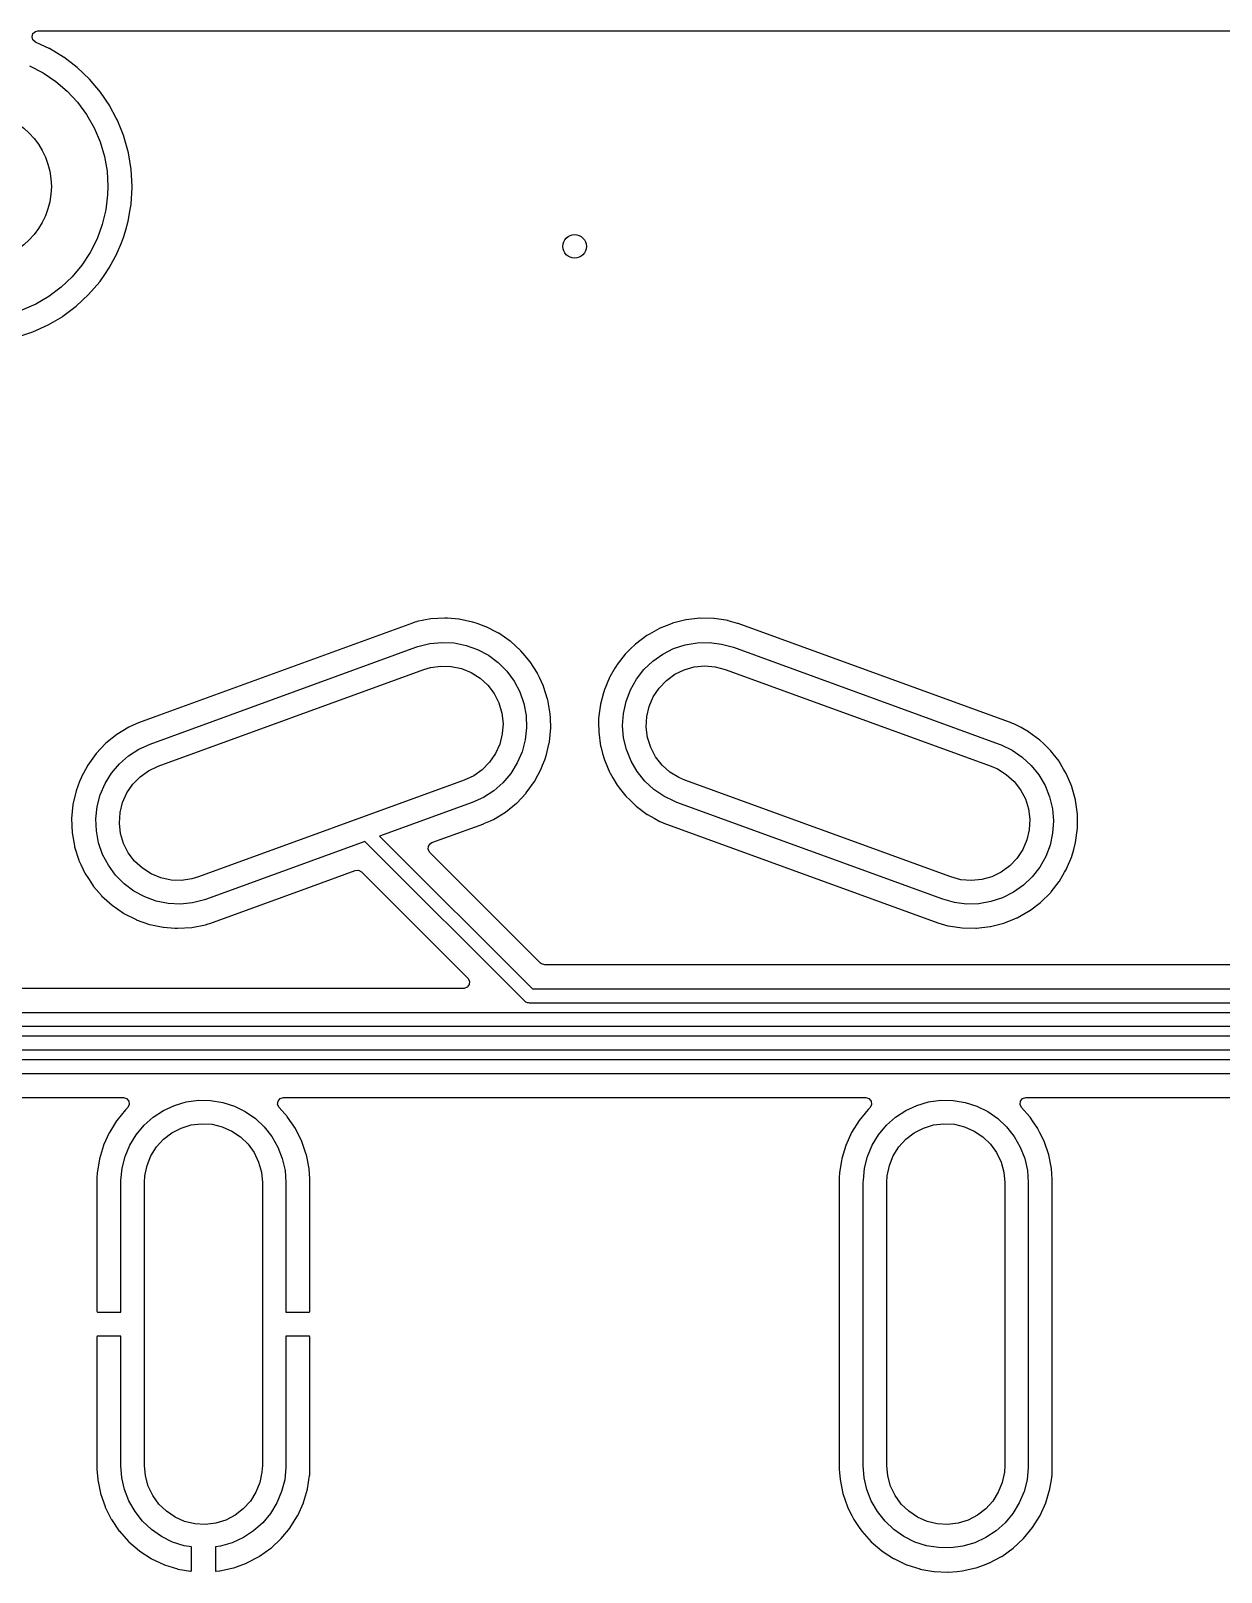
# Model space of a CAD drawing. Extents: x 14 to 417, y -165 to -100.
# Drawn here: x 90.06 to 115.32, y -132.26 to -99.57 of the extents above; entities that cross this region are included whole.
import ezdxf

# ---------------------------------------------------------------- set-up
doc = ezdxf.new("R2010")
doc.units = 0
doc.layers.add('BLACK', color=7, linetype='CONTINUOUS')

msp = doc.modelspace()

# ---------------------------------------------------------------- linework, layer by layer
at = {"layer": 'BLACK', "linetype": 'CONTINUOUS'}
for p, q in [((90.0903, -99.6937), (90.1107, -99.6257)), ((90.1098, -99.762), (90.0903, -99.6937)), ((90.1107, -99.6257), (90.1646, -99.5796)), ((90.1646, -99.5796), (90.2163, -99.5685)), ((90.2163, -99.5685), (138.385, -99.5685)), ((90.1632, -99.8088), (90.1098, -99.762)), ((90.2865, -99.866), (90.1632, -99.8088)), ((90.4555, -99.9445), (90.2865, -99.866)), ((90.4584, -99.9462), (90.4555, -99.9445)), ((90.7595, -100.128), (90.4584, -99.9462)), ((90.4584, -99.9462), (90.4584, -99.9462)), ((90.0389, -100.312), (90.3253, -100.46)), ((90.7624, -100.13), (90.7595, -100.128)), ((90.7595, -100.128), (90.7595, -100.128)), ((91.0475, -100.347), (90.7624, -100.13)), ((91.3074, -100.593), (91.0475, -100.347)), ((90.3253, -100.46), (90.5929, -100.64)), ((90.5929, -100.64), (90.838, -100.849)), ((91.5392, -100.867), (91.3074, -100.593)), ((90.838, -100.849), (91.0574, -101.085)), ((91.7401, -101.163), (91.5392, -100.867)), ((91.0574, -101.085), (91.2483, -101.345)), ((91.2483, -101.345), (91.408, -101.625)), ((91.7417, -101.167), (91.7401, -101.163)), ((91.8778, -101.423), (91.7417, -101.167)), ((91.7417, -101.167), (91.7417, -101.167)), ((91.408, -101.625), (91.5345, -101.922)), ((91.9078, -101.48), (91.8778, -101.423)), ((91.9091, -101.483), (91.9078, -101.48)), ((92.0372, -101.805), (91.9091, -101.483)), ((91.5345, -101.922), (91.626, -102.231)), ((92.0403, -101.813), (92.0372, -101.805)), ((92.1361, -102.159), (92.0403, -101.813)), ((91.626, -102.231), (91.6814, -102.548)), ((92.194, -102.512), (92.1361, -102.159)), ((91.6814, -102.548), (91.7, -102.87)), ((92.2134, -102.87), (92.194, -102.512)), ((91.7, -102.87), (91.6945, -103.046)), ((92.1916, -103.247), (92.2132, -102.895)), ((92.2132, -102.895), (92.2133, -102.893)), ((92.2133, -102.893), (92.2134, -102.87)), ((91.6945, -103.046), (91.6557, -103.366)), ((92.1733, -103.357), (92.1908, -103.254)), ((92.1908, -103.254), (92.1914, -103.251)), ((92.1908, -103.254), (92.1908, -103.254)), ((92.1914, -103.251), (92.1916, -103.247)), ((91.6557, -103.366), (91.5805, -103.679)), ((92.0788, -103.787), (92.131, -103.604)), ((92.131, -103.604), (92.1733, -103.357)), ((91.5805, -103.679), (91.4697, -103.982)), ((91.9868, -104.062), (92.0316, -103.952)), ((92.0316, -103.952), (92.0328, -103.949)), ((92.0316, -103.952), (92.0316, -103.952)), ((92.0328, -103.949), (92.0431, -103.913)), ((92.0431, -103.913), (92.0788, -103.787)), ((91.3249, -104.27), (91.1479, -104.539)), ((91.4697, -103.982), (91.3249, -104.27)), ((91.7297, -104.593), (91.8964, -104.284)), ((91.8964, -104.284), (91.898, -104.281)), ((91.898, -104.281), (91.9868, -104.062)), ((91.1479, -104.539), (90.9411, -104.787)), ((91.6317, -104.737), (91.7262, -104.599)), ((91.7262, -104.599), (91.7281, -104.596)), ((91.7262, -104.599), (91.7262, -104.599)), ((91.7281, -104.596), (91.7297, -104.593)), ((91.7297, -104.593), (91.7297, -104.593)), ((90.9411, -104.787), (90.7073, -105.009)), ((91.2915, -105.163), (91.5251, -104.892)), ((91.5251, -104.892), (91.6317, -104.737)), ((90.4495, -105.202), (90.1712, -105.365)), ((90.7073, -105.009), (90.4495, -105.202)), ((91.0298, -105.408), (91.2915, -105.163)), ((90.1712, -105.365), (89.876, -105.494)), ((90.7432, -105.623), (90.7994, -105.581)), ((90.7994, -105.581), (90.9419, -105.474)), ((90.9419, -105.474), (91.0298, -105.408)), ((90.109, -105.955), (90.4351, -105.806)), ((90.4351, -105.806), (90.5487, -105.739)), ((90.5487, -105.739), (90.7403, -105.625)), ((90.7403, -105.625), (90.7432, -105.623)), ((90.7403, -105.625), (90.7403, -105.625)), ((89.7687, -106.067), (90.109, -105.955)), ((98.1619, -112.13), (92.7911, -114.085)), ((98.1632, -112.13), (98.1619, -112.13)), ((98.1619, -112.13), (98.1619, -112.13)), ((98.2107, -112.115), (98.1632, -112.13)), ((98.2495, -112.103), (98.2107, -112.115)), ((98.2529, -112.101), (98.2495, -112.103)), ((98.2495, -112.103), (98.2495, -112.103)), ((98.5474, -112.044), (98.2529, -112.101)), ((98.8469, -112.026), (98.5474, -112.044)), ((98.9008, -112.03), (98.8469, -112.026)), ((99.1419, -112.048), (98.9008, -112.03)), ((99.1461, -112.048), (99.1419, -112.048)), ((99.1419, -112.048), (99.1419, -112.048)), ((99.1502, -112.049), (99.1461, -112.048)), ((99.4357, -112.109), (99.1502, -112.049)), ((99.1502, -112.049), (99.1502, -112.049)), ((99.4398, -112.11), (99.4357, -112.109)), ((99.4357, -112.109), (99.4357, -112.109)), ((99.5352, -112.143), (99.4398, -112.11)), ((103.669, -112.137), (103.539, -112.189)), ((103.673, -112.136), (103.669, -112.137)), ((103.674, -112.136), (103.673, -112.136)), ((103.956, -112.065), (103.674, -112.136)), ((103.96, -112.064), (103.956, -112.065)), ((103.956, -112.065), (103.956, -112.065)), ((103.964, -112.063), (103.96, -112.064)), ((104.254, -112.03), (103.964, -112.063)), ((104.258, -112.029), (104.254, -112.03)), ((104.254, -112.03), (104.254, -112.03)), ((104.263, -112.029), (104.258, -112.029)), ((104.554, -112.034), (104.263, -112.029)), ((104.558, -112.034), (104.554, -112.034)), ((104.855, -112.079), (104.558, -112.034)), ((104.859, -112.08), (104.855, -112.079)), ((105.056, -112.138), (104.859, -112.08)), ((104.859, -112.08), (104.859, -112.08)), ((105.07, -112.142), (105.056, -112.138)), ((105.072, -112.142), (105.07, -112.142)), ((110.883, -114.257), (105.072, -112.142)), ((105.072, -112.142), (105.072, -112.142)), ((99.7185, -112.208), (99.5352, -112.143)), ((99.7228, -112.209), (99.7185, -112.208)), ((99.7265, -112.211), (99.7228, -112.209)), ((99.9864, -112.344), (99.7265, -112.211)), ((99.7265, -112.211), (99.7265, -112.211)), ((99.9901, -112.346), (99.9864, -112.344)), ((99.9936, -112.348), (99.9901, -112.346)), ((100.234, -112.514), (99.9936, -112.348)), ((99.9936, -112.348), (99.9936, -112.348)), ((103.129, -112.396), (102.89, -112.576)), ((103.186, -112.364), (103.129, -112.396)), ((103.387, -112.251), (103.186, -112.364)), ((103.391, -112.249), (103.387, -112.251)), ((103.387, -112.251), (103.387, -112.251)), ((103.395, -112.247), (103.391, -112.249)), ((103.539, -112.189), (103.395, -112.247)), ((103.395, -112.247), (103.395, -112.247)), ((92.5944, -114.698), (98.2325, -112.645)), ((98.2325, -112.645), (98.2758, -112.63)), ((98.2758, -112.63), (98.5272, -112.567)), ((98.5272, -112.567), (98.7853, -112.541)), ((98.7853, -112.541), (99.0443, -112.553)), ((99.0443, -112.553), (99.2987, -112.604)), ((99.2987, -112.604), (99.5429, -112.691)), ((99.5429, -112.691), (99.7714, -112.814)), ((100.237, -112.516), (100.234, -112.514)), ((100.234, -112.514), (100.234, -112.514)), ((100.459, -112.718), (100.237, -112.516)), ((100.462, -112.721), (100.459, -112.718)), ((100.552, -112.827), (100.462, -112.721)), ((100.462, -112.721), (100.462, -112.721)), ((102.674, -112.79), (102.505, -113.008)), ((102.676, -112.787), (102.674, -112.79)), ((102.674, -112.79), (102.674, -112.79)), ((102.701, -112.762), (102.676, -112.787)), ((102.785, -112.68), (102.701, -112.762)), ((102.89, -112.576), (102.785, -112.68)), ((103.256, -112.94), (103.468, -112.79)), ((103.468, -112.79), (103.699, -112.673)), ((103.699, -112.673), (103.946, -112.592)), ((103.946, -112.592), (104.201, -112.548)), ((104.201, -112.548), (104.461, -112.542)), ((104.461, -112.542), (104.718, -112.575)), ((104.718, -112.575), (104.967, -112.645)), ((104.967, -112.645), (110.606, -114.698)), ((92.7654, -115.167), (98.4036, -113.115)), ((98.4036, -113.115), (98.5414, -113.074)), ((98.5414, -113.074), (98.7613, -113.042)), ((98.7613, -113.042), (98.9834, -113.049)), ((98.9834, -113.049), (99.2007, -113.096)), ((99.2007, -113.096), (99.4063, -113.18)), ((99.7714, -112.814), (99.9792, -112.969)), ((99.9792, -112.969), (100.162, -113.153)), ((100.653, -112.947), (100.552, -112.827)), ((100.655, -112.95), (100.653, -112.947)), ((100.812, -113.196), (100.655, -112.95)), ((102.455, -113.088), (102.347, -113.274)), ((102.492, -113.024), (102.455, -113.088)), ((102.505, -113.008), (102.492, -113.024)), ((102.91, -113.324), (103.068, -113.119)), ((103.068, -113.119), (103.256, -112.94)), ((103.725, -113.218), (103.925, -113.121)), ((103.925, -113.121), (104.139, -113.061)), ((104.139, -113.061), (104.36, -113.04)), ((104.36, -113.04), (104.582, -113.058)), ((104.582, -113.058), (104.796, -113.115)), ((104.796, -113.115), (110.435, -115.167)), ((99.4063, -113.18), (99.5938, -113.3)), ((99.5938, -113.3), (99.7571, -113.45)), ((100.162, -113.153), (100.315, -113.363)), ((100.315, -113.363), (100.436, -113.592)), ((100.815, -113.199), (100.812, -113.196)), ((100.812, -113.196), (100.812, -113.196)), ((100.856, -113.287), (100.815, -113.199)), ((100.94, -113.468), (100.856, -113.287)), ((102.341, -113.283), (102.226, -113.56)), ((102.347, -113.274), (102.341, -113.283)), ((102.783, -113.55), (102.91, -113.324)), ((103.392, -113.51), (103.546, -113.349)), ((103.546, -113.349), (103.725, -113.218)), ((99.7571, -113.45), (99.8911, -113.628)), ((99.8911, -113.628), (99.9917, -113.826)), ((100.436, -113.592), (100.521, -113.837)), ((100.941, -113.471), (100.94, -113.468)), ((100.94, -113.468), (100.94, -113.468)), ((100.943, -113.475), (100.941, -113.471)), ((101.028, -113.747), (100.943, -113.475)), ((100.943, -113.475), (100.943, -113.475)), ((101.031, -113.758), (101.028, -113.747)), ((101.082, -114.053), (101.031, -113.758)), ((102.213, -113.609), (102.148, -113.85)), ((102.225, -113.565), (102.213, -113.609)), ((102.226, -113.56), (102.225, -113.565)), ((102.225, -113.565), (102.225, -113.565)), ((102.691, -113.793), (102.783, -113.55)), ((103.181, -113.9), (103.269, -113.695)), ((103.269, -113.695), (103.392, -113.51)), ((92.7911, -114.085), (92.349, -114.246)), ((99.9917, -113.826), (100.056, -114.039)), ((100.056, -114.039), (100.081, -114.259)), ((100.521, -113.837), (100.57, -114.092)), ((100.57, -114.092), (100.58, -114.351)), ((101.086, -114.148), (101.082, -114.053)), ((102.148, -113.85), (102.11, -114.148)), ((102.619, -114.305), (102.636, -114.046)), ((102.636, -114.046), (102.691, -113.793)), ((103.131, -114.116), (103.181, -113.9)), ((92.1442, -114.336), (91.8881, -114.492)), ((92.2359, -114.296), (92.1442, -114.336)), ((92.347, -114.247), (92.2359, -114.296)), ((92.3471, -114.247), (92.347, -114.247)), ((92.349, -114.246), (92.3471, -114.247)), ((100.081, -114.259), (100.066, -114.481)), ((100.58, -114.351), (100.552, -114.609)), ((101.066, -114.652), (101.094, -114.353)), ((101.094, -114.353), (101.086, -114.148)), ((102.11, -114.148), (102.11, -114.246)), ((102.11, -114.246), (102.111, -114.439)), ((102.64, -114.564), (102.619, -114.305)), ((103.12, -114.338), (103.131, -114.116)), ((103.148, -114.558), (103.12, -114.338)), ((110.884, -114.258), (110.883, -114.257)), ((110.883, -114.257), (110.883, -114.257)), ((110.885, -114.258), (110.884, -114.258)), ((110.915, -114.271), (110.885, -114.258)), ((110.885, -114.258), (110.885, -114.258)), ((110.971, -114.294), (110.915, -114.271)), ((111.07, -114.349), (110.971, -114.294)), ((111.23, -114.437), (111.07, -114.349)), ((91.6521, -114.684), (91.5478, -114.795)), ((91.655, -114.681), (91.6521, -114.684)), ((91.6521, -114.684), (91.6521, -114.684)), ((91.8881, -114.492), (91.655, -114.681)), ((92.3579, -114.804), (92.5944, -114.698)), ((100.013, -114.697), (99.9222, -114.9)), ((100.066, -114.481), (100.013, -114.697)), ((100.552, -114.609), (100.486, -114.86)), ((100.998, -114.944), (101.06, -114.674)), ((101.06, -114.674), (101.065, -114.656)), ((101.065, -114.656), (101.066, -114.652)), ((102.111, -114.439), (102.111, -114.448)), ((102.111, -114.448), (102.152, -114.745)), ((102.152, -114.745), (102.153, -114.749)), ((102.153, -114.749), (102.153, -114.749)), ((102.153, -114.749), (102.193, -114.896)), ((102.7, -114.816), (102.64, -114.564)), ((103.215, -114.77), (103.148, -114.558)), ((110.606, -114.698), (110.648, -114.714)), ((110.648, -114.714), (110.882, -114.827)), ((111.233, -114.439), (111.23, -114.437)), ((111.23, -114.437), (111.23, -114.437)), ((111.237, -114.442), (111.233, -114.439)), ((111.471, -114.616), (111.237, -114.442)), ((111.237, -114.442), (111.237, -114.442)), ((111.474, -114.618), (111.471, -114.616)), ((111.471, -114.616), (111.471, -114.616)), ((111.477, -114.621), (111.474, -114.618)), ((111.536, -114.679), (111.477, -114.621)), ((111.477, -114.621), (111.477, -114.621)), ((111.689, -114.827), (111.536, -114.679)), ((91.4488, -114.899), (91.2733, -115.143)), ((91.5478, -114.795), (91.4488, -114.899)), ((91.9447, -115.115), (92.1397, -114.944)), ((92.1397, -114.944), (92.3579, -114.804)), ((99.797, -115.083), (99.6412, -115.242)), ((99.9222, -114.9), (99.797, -115.083)), ((100.486, -114.86), (100.383, -115.098)), ((100.922, -115.146), (100.966, -115.03)), ((100.966, -115.03), (100.998, -114.944)), ((102.193, -114.896), (102.231, -115.034)), ((102.231, -115.034), (102.349, -115.311)), ((102.796, -115.057), (102.7, -114.816)), ((102.927, -115.281), (102.796, -115.057)), ((103.318, -114.967), (103.215, -114.77)), ((103.455, -115.142), (103.318, -114.967)), ((110.882, -114.827), (111.096, -114.972)), ((111.096, -114.972), (111.287, -115.149)), ((111.692, -114.831), (111.689, -114.827)), ((111.748, -114.903), (111.692, -114.831)), ((111.692, -114.831), (111.692, -114.831)), ((111.875, -115.063), (111.748, -114.903)), ((111.877, -115.067), (111.875, -115.063)), ((111.973, -115.229), (111.877, -115.067)), ((111.877, -115.067), (111.877, -115.067)), ((91.1301, -115.411), (91.0993, -115.493)), ((91.1315, -115.407), (91.1301, -115.411)), ((91.1301, -115.411), (91.1301, -115.411)), ((91.2733, -115.143), (91.1315, -115.407)), ((91.6407, -115.534), (91.7771, -115.313)), ((91.7771, -115.313), (91.9447, -115.115)), ((92.227, -115.549), (92.3828, -115.39)), ((92.3828, -115.39), (92.5641, -115.262)), ((92.5641, -115.262), (92.7654, -115.167)), ((99.4599, -115.37), (99.2586, -115.465)), ((99.6412, -115.242), (99.4599, -115.37)), ((100.247, -115.319), (100.079, -115.517)), ((100.383, -115.098), (100.247, -115.319)), ((100.751, -115.489), (100.892, -115.225)), ((100.892, -115.225), (100.922, -115.146)), ((102.349, -115.311), (102.351, -115.314)), ((102.351, -115.314), (102.351, -115.314)), ((102.351, -115.314), (102.408, -115.411)), ((102.408, -115.411), (102.501, -115.569)), ((103.089, -115.483), (102.927, -115.281)), ((103.62, -115.291), (103.455, -115.142)), ((103.809, -115.408), (103.62, -115.291)), ((103.941, -115.465), (103.809, -115.408)), ((110.435, -115.167), (110.567, -115.224)), ((110.567, -115.224), (110.756, -115.341)), ((110.756, -115.341), (110.921, -115.49)), ((111.287, -115.149), (111.449, -115.351)), ((111.449, -115.351), (111.58, -115.575)), ((112.027, -115.321), (111.973, -115.229)), ((112.145, -115.598), (112.027, -115.321)), ((91.026, -115.688), (90.9585, -115.98)), ((91.0993, -115.493), (91.026, -115.688)), ((91.5383, -115.772), (91.6407, -115.534)), ((92.011, -115.935), (92.1018, -115.732)), ((92.1018, -115.732), (92.227, -115.549)), ((99.2586, -115.465), (93.6204, -117.517)), ((99.8843, -115.688), (99.6661, -115.828)), ((100.079, -115.517), (99.8843, -115.688)), ((100.372, -115.948), (100.572, -115.736)), ((100.572, -115.736), (100.575, -115.733)), ((100.572, -115.736), (100.572, -115.736)), ((100.575, -115.733), (100.751, -115.489)), ((102.501, -115.569), (102.572, -115.659)), ((102.572, -115.659), (102.684, -115.801)), ((103.28, -115.66), (103.089, -115.483)), ((103.494, -115.805), (103.28, -115.66)), ((109.58, -117.517), (103.941, -115.465)), ((110.921, -115.49), (111.058, -115.665)), ((111.058, -115.665), (111.161, -115.862)), ((111.58, -115.575), (111.676, -115.816)), ((112.146, -115.602), (112.145, -115.598)), ((112.223, -115.883), (112.146, -115.602)), ((112.146, -115.602), (112.146, -115.602)), ((90.9585, -115.98), (90.9303, -116.279)), ((91.444, -116.281), (91.4722, -116.023)), ((91.4722, -116.023), (91.5383, -115.772)), ((91.9576, -116.151), (92.011, -115.935)), ((99.4296, -115.934), (97.4625, -116.65)), ((99.6661, -115.828), (99.4296, -115.934)), ((100.136, -116.14), (100.369, -115.951)), ((100.369, -115.951), (100.372, -115.948)), ((102.684, -115.801), (102.684, -115.801)), ((102.684, -115.801), (102.687, -115.805)), ((102.687, -115.805), (102.776, -115.891)), ((102.776, -115.891), (102.899, -116.011)), ((102.899, -116.011), (102.899, -116.011)), ((102.899, -116.011), (102.902, -116.014)), ((102.902, -116.014), (102.905, -116.016)), ((102.905, -116.016), (102.905, -116.016)), ((102.905, -116.016), (103.139, -116.19)), ((103.728, -115.918), (103.494, -115.805)), ((103.77, -115.934), (103.728, -115.918)), ((109.409, -117.987), (103.77, -115.934)), ((111.161, -115.862), (111.228, -116.074)), ((111.676, -115.816), (111.736, -116.068)), ((112.224, -115.887), (112.223, -115.883)), ((112.223, -115.883), (112.223, -115.883)), ((112.265, -116.184), (112.224, -115.887)), ((90.9303, -116.279), (90.9418, -116.579)), ((91.4542, -116.54), (91.444, -116.281)), ((91.9433, -116.373), (91.9576, -116.151)), ((91.9685, -116.593), (91.9433, -116.373)), ((98.5723, -116.788), (99.6731, -116.387)), ((99.6731, -116.387), (99.675, -116.386)), ((99.6731, -116.387), (99.6731, -116.387)), ((99.675, -116.386), (99.6769, -116.385)), ((99.6769, -116.385), (99.677, -116.385)), ((99.677, -116.385), (99.8174, -116.323)), ((99.8174, -116.323), (99.8798, -116.296)), ((99.8798, -116.296), (100.136, -116.14)), ((103.139, -116.19), (103.139, -116.19)), ((103.139, -116.19), (103.143, -116.193)), ((103.143, -116.193), (103.146, -116.195)), ((103.146, -116.195), (103.146, -116.195)), ((103.146, -116.195), (103.286, -116.272)), ((103.286, -116.272), (103.405, -116.338)), ((103.405, -116.338), (103.461, -116.361)), ((103.461, -116.361), (103.491, -116.374)), ((103.491, -116.374), (103.491, -116.374)), ((103.491, -116.374), (103.492, -116.374)), ((103.492, -116.374), (103.493, -116.375)), ((103.493, -116.375), (103.493, -116.375)), ((103.493, -116.375), (109.304, -118.49)), ((111.228, -116.074), (111.256, -116.294)), ((111.256, -116.294), (111.245, -116.516)), ((111.736, -116.068), (111.757, -116.327)), ((111.757, -116.327), (111.74, -116.586)), ((112.265, -116.188), (112.265, -116.184)), ((112.265, -116.282), (112.265, -116.188)), ((112.265, -116.188), (112.265, -116.188)), ((112.266, -116.484), (112.265, -116.282)), ((90.9418, -116.579), (90.9425, -116.583)), ((90.9425, -116.583), (90.9895, -116.855)), ((91.5026, -116.795), (91.4542, -116.54)), ((92.0323, -116.806), (91.9685, -116.593)), ((97.4625, -116.65), (100.703, -119.89)), ((111.245, -116.516), (111.195, -116.732)), ((111.74, -116.586), (111.685, -116.839)), ((112.228, -116.782), (112.266, -116.484)), ((90.9895, -116.855), (90.9928, -116.874)), ((90.9928, -116.874), (90.9941, -116.878)), ((90.9941, -116.878), (90.9941, -116.878)), ((90.9941, -116.878), (91.0813, -117.157)), ((91.5881, -117.04), (91.5026, -116.795)), ((91.7088, -117.269), (91.5881, -117.04)), ((92.1329, -117.004), (92.0323, -116.806)), ((92.2669, -117.182), (92.1329, -117.004)), ((97.1515, -116.764), (93.7915, -117.987)), ((100.534, -120.147), (97.1515, -116.764)), ((98.4923, -116.933), (98.4974, -116.862)), ((98.5263, -116.995), (98.4923, -116.933)), ((98.4974, -116.862), (98.5399, -116.805)), ((100.876, -119.345), (98.5263, -116.995)), ((98.5399, -116.805), (98.5723, -116.788)), ((111.107, -116.937), (110.984, -117.122)), ((111.195, -116.732), (111.107, -116.937)), ((111.685, -116.839), (111.593, -117.082)), ((112.155, -117.051), (112.187, -116.933)), ((112.187, -116.933), (112.228, -116.782)), ((91.0813, -117.157), (91.0826, -117.161)), ((91.0826, -117.161), (91.0843, -117.164)), ((91.0843, -117.164), (91.0843, -117.164)), ((91.0843, -117.164), (91.125, -117.252)), ((91.125, -117.252), (91.2094, -117.433)), ((91.8622, -117.479), (91.7088, -117.269)), ((92.4302, -117.332), (92.2669, -117.182)), ((92.6177, -117.452), (92.4302, -117.332)), ((110.83, -117.283), (110.651, -117.414)), ((110.984, -117.122), (110.83, -117.283)), ((111.466, -117.308), (111.308, -117.513)), ((111.593, -117.082), (111.466, -117.308)), ((111.995, -117.416), (112.032, -117.352)), ((112.032, -117.352), (112.035, -117.349)), ((112.032, -117.352), (112.032, -117.352)), ((112.035, -117.349), (112.036, -117.344)), ((112.036, -117.344), (112.146, -117.082)), ((112.146, -117.082), (112.15, -117.072)), ((112.15, -117.072), (112.155, -117.051)), ((91.2094, -117.433), (91.2116, -117.436)), ((91.2116, -117.436), (91.2116, -117.436)), ((91.2116, -117.436), (91.2994, -117.573)), ((91.2994, -117.573), (91.371, -117.685)), ((91.371, -117.685), (91.3965, -117.716)), ((92.0448, -117.663), (91.8622, -117.479)), ((92.2526, -117.818), (92.0448, -117.663)), ((92.8233, -117.536), (92.6177, -117.452)), ((93.0406, -117.583), (92.8233, -117.536)), ((93.2627, -117.59), (93.0406, -117.583)), ((93.4826, -117.558), (93.2627, -117.59)), ((93.6204, -117.517), (93.4826, -117.558)), ((96.0218, -117.716), (96.9455, -117.38)), ((96.9455, -117.38), (97.0164, -117.375)), ((97.0164, -117.375), (97.0777, -117.409)), ((97.0777, -117.409), (99.3351, -119.666)), ((109.794, -117.574), (109.58, -117.517)), ((110.016, -117.592), (109.794, -117.574)), ((110.237, -117.571), (110.016, -117.592)), ((110.451, -117.511), (110.237, -117.571)), ((110.651, -117.414), (110.451, -117.511)), ((111.12, -117.692), (110.908, -117.842)), ((111.308, -117.513), (111.12, -117.692)), ((111.709, -117.833), (111.881, -117.611)), ((111.881, -117.611), (111.884, -117.608)), ((111.881, -117.611), (111.881, -117.611)), ((111.884, -117.608), (111.995, -117.416)), ((91.3965, -117.716), (91.562, -117.911)), ((91.562, -117.911), (91.562, -117.911)), ((91.562, -117.911), (91.5647, -117.914)), ((91.5647, -117.914), (91.7869, -118.116)), ((92.4811, -117.941), (92.2526, -117.818)), ((92.7253, -118.028), (92.4811, -117.941)), ((93.7482, -118.002), (93.4968, -118.065)), ((93.7915, -117.987), (93.7482, -118.002)), ((93.8621, -118.502), (96.0218, -117.716)), ((109.658, -118.057), (109.409, -117.987)), ((110.677, -117.959), (110.43, -118.04)), ((110.908, -117.842), (110.677, -117.959)), ((111.486, -118.056), (111.7, -117.845)), ((111.7, -117.845), (111.709, -117.833)), ((91.7869, -118.116), (91.7904, -118.118)), ((91.7904, -118.118), (91.7904, -118.118)), ((91.7904, -118.118), (92.0304, -118.284)), ((92.0304, -118.284), (92.0304, -118.284)), ((92.0304, -118.284), (92.0339, -118.286)), ((92.0339, -118.286), (92.0376, -118.288)), ((92.0376, -118.288), (92.2975, -118.421)), ((92.9797, -118.079), (92.7253, -118.028)), ((93.2387, -118.091), (92.9797, -118.079)), ((93.4968, -118.065), (93.2387, -118.091)), ((109.915, -118.09), (109.658, -118.057)), ((110.175, -118.084), (109.915, -118.09)), ((110.43, -118.04), (110.175, -118.084)), ((110.989, -118.381), (111.243, -118.238)), ((111.243, -118.238), (111.247, -118.236)), ((111.243, -118.238), (111.243, -118.238)), ((111.247, -118.236), (111.486, -118.056)), ((92.2975, -118.421), (92.2975, -118.421)), ((92.2975, -118.421), (92.3012, -118.423)), ((92.3012, -118.423), (92.5842, -118.522)), ((92.5842, -118.522), (92.5883, -118.523)), ((92.5883, -118.523), (92.5883, -118.523)), ((92.5883, -118.523), (92.8738, -118.583)), ((92.8738, -118.583), (92.8738, -118.583)), ((92.8738, -118.583), (92.8779, -118.584)), ((92.8779, -118.584), (92.8821, -118.584)), ((92.8821, -118.584), (92.8821, -118.584)), ((92.8821, -118.584), (93.1198, -118.601)), ((93.1198, -118.601), (93.1771, -118.606)), ((93.1771, -118.606), (93.4766, -118.588)), ((93.4766, -118.588), (93.7711, -118.531)), ((93.7711, -118.531), (93.8247, -118.514)), ((93.8247, -118.514), (93.8594, -118.503)), ((93.8594, -118.503), (93.8608, -118.502)), ((93.8594, -118.503), (93.8594, -118.503)), ((93.8608, -118.502), (93.8621, -118.502)), ((93.8621, -118.502), (93.8621, -118.502)), ((109.304, -118.49), (109.304, -118.49)), ((109.304, -118.49), (109.306, -118.49)), ((109.306, -118.49), (109.308, -118.491)), ((109.308, -118.491), (109.308, -118.491)), ((109.308, -118.491), (109.517, -118.552)), ((109.517, -118.552), (109.517, -118.552)), ((109.517, -118.552), (109.521, -118.553)), ((109.521, -118.553), (109.818, -118.598)), ((109.818, -118.598), (109.822, -118.598)), ((109.822, -118.598), (110.113, -118.603)), ((110.113, -118.603), (110.118, -118.603)), ((110.118, -118.603), (110.122, -118.602)), ((110.122, -118.602), (110.412, -118.569)), ((110.122, -118.602), (110.122, -118.602)), ((110.412, -118.569), (110.416, -118.568)), ((110.416, -118.568), (110.42, -118.567)), ((110.42, -118.567), (110.702, -118.496)), ((110.702, -118.496), (110.703, -118.496)), ((110.703, -118.496), (110.707, -118.495)), ((110.707, -118.495), (110.93, -118.405)), ((110.93, -118.405), (110.981, -118.385)), ((110.981, -118.385), (110.985, -118.383)), ((110.981, -118.385), (110.981, -118.385)), ((110.985, -118.383), (110.989, -118.381)), ((110.989, -118.381), (110.989, -118.381)), ((100.897, -119.362), (100.876, -119.345)), ((100.965, -119.382), (100.897, -119.362)), ((124.147, -119.382), (100.965, -119.382)), ((99.246, -119.881), (76.0649, -119.881)), ((99.255, -119.881), (99.246, -119.881)), ((99.3216, -119.856), (99.255, -119.881)), ((99.3641, -119.8), (99.3216, -119.856)), ((99.3351, -119.666), (99.3692, -119.729)), ((99.3692, -119.729), (99.3641, -119.8)), ((100.703, -119.89), (187.263, -119.89)), ((100.552, -120.156), (100.534, -120.147)), ((100.565, -120.17), (100.552, -120.156)), ((100.585, -120.176), (100.565, -120.17)), ((100.602, -120.185), (100.585, -120.176)), ((100.621, -120.185), (100.602, -120.185)), ((100.64, -120.19), (100.621, -120.185)), ((187.201, -120.19), (100.64, -120.19)), ((75.8021, -120.39), (187.056, -120.39)), ((50.9016, -120.889), (186.849, -120.889)), ((186.994, -120.69), (75.74, -120.69)), ((186.787, -121.189), (50.8395, -121.189)), ((26.0011, -121.389), (186.643, -121.389)), ((186.58, -121.689), (25.939, -121.689)), ((85.7738, -122.197), (92.0281, -122.197)), ((92.0281, -122.197), (92.0962, -122.218)), ((92.0962, -122.218), (92.1427, -122.271)), ((92.1427, -122.271), (92.1528, -122.341)), ((93.3622, -122.288), (93.6192, -122.253)), ((93.6192, -122.253), (93.8785, -122.257)), ((93.8785, -122.257), (94.1345, -122.298)), ((95.3007, -122.343), (95.3097, -122.273)), ((95.3097, -122.273), (95.3553, -122.219)), ((95.3553, -122.219), (95.4251, -122.197)), ((95.4251, -122.197), (107.775, -122.197)), ((107.775, -122.197), (107.843, -122.218)), ((107.843, -122.218), (107.89, -122.271)), ((107.89, -122.271), (107.9, -122.341)), ((109.11, -122.288), (109.367, -122.253)), ((109.367, -122.253), (109.627, -122.257)), ((109.627, -122.257), (109.883, -122.298)), ((111.049, -122.343), (111.058, -122.273)), ((111.058, -122.273), (111.104, -122.219)), ((111.104, -122.219), (111.174, -122.197)), ((111.174, -122.197), (117.428, -122.197)), ((92.0736, -122.454), (91.8886, -122.679)), ((92.0794, -122.448), (92.0736, -122.454)), ((92.114, -122.416), (92.0794, -122.448)), ((92.1233, -122.406), (92.114, -122.416)), ((92.1528, -122.341), (92.1233, -122.406)), ((92.6607, -122.612), (92.8776, -122.469)), ((92.8776, -122.469), (93.1131, -122.361)), ((93.1131, -122.361), (93.3622, -122.288)), ((94.1345, -122.298), (94.3816, -122.377)), ((94.3816, -122.377), (94.6142, -122.492)), ((94.6142, -122.492), (94.8273, -122.64)), ((95.3312, -122.407), (95.3007, -122.343)), ((95.5065, -122.604), (95.3312, -122.407)), ((95.5117, -122.61), (95.5065, -122.604)), ((107.824, -122.45), (107.634, -122.682)), ((107.827, -122.448), (107.824, -122.45)), ((107.861, -122.416), (107.827, -122.448)), ((107.827, -122.448), (107.827, -122.448)), ((107.871, -122.406), (107.861, -122.416)), ((107.9, -122.341), (107.871, -122.406)), ((108.409, -122.612), (108.626, -122.469)), ((108.626, -122.469), (108.861, -122.361)), ((108.861, -122.361), (109.11, -122.288)), ((109.883, -122.298), (110.13, -122.377)), ((110.13, -122.377), (110.362, -122.492)), ((110.362, -122.492), (110.575, -122.64)), ((111.08, -122.407), (111.049, -122.343)), ((111.258, -122.606), (111.08, -122.407)), ((91.8837, -122.686), (91.73, -122.934)), ((91.8886, -122.679), (91.8837, -122.686)), ((92.3013, -122.984), (92.4672, -122.784)), ((92.4672, -122.784), (92.6607, -122.612)), ((93.0562, -122.945), (93.2537, -122.843)), ((93.2537, -122.843), (93.4661, -122.777)), ((93.4661, -122.777), (93.6867, -122.751)), ((93.6867, -122.751), (93.9086, -122.763)), ((93.9086, -122.763), (94.1247, -122.815)), ((94.1247, -122.815), (94.3282, -122.905)), ((94.3282, -122.905), (94.5126, -123.029)), ((94.8273, -122.64), (95.0162, -122.818)), ((95.0162, -122.818), (95.1768, -123.021)), ((95.6756, -122.851), (95.5117, -122.61)), ((95.6798, -122.859), (95.6756, -122.851)), ((95.8103, -123.119), (95.6798, -122.859)), ((107.634, -122.682), (107.475, -122.937)), ((108.049, -122.984), (108.215, -122.784)), ((108.215, -122.784), (108.409, -122.612)), ((108.804, -122.945), (109.002, -122.843)), ((109.002, -122.843), (109.214, -122.777)), ((109.214, -122.777), (109.435, -122.751)), ((109.435, -122.751), (109.657, -122.763)), ((109.657, -122.763), (109.873, -122.815)), ((109.873, -122.815), (110.076, -122.905)), ((110.076, -122.905), (110.261, -123.029)), ((110.575, -122.64), (110.764, -122.818)), ((110.764, -122.818), (110.925, -123.021)), ((111.26, -122.61), (111.258, -122.606)), ((111.312, -122.686), (111.26, -122.61)), ((111.26, -122.61), (111.26, -122.61)), ((111.426, -122.855), (111.312, -122.686)), ((111.428, -122.858), (111.426, -122.855)), ((111.47, -122.941), (111.428, -122.858)), ((111.428, -122.858), (111.428, -122.858)), ((91.6037, -123.215), (91.5204, -123.495)), ((91.6066, -123.207), (91.6037, -123.215)), ((91.7261, -122.941), (91.6066, -123.207)), ((91.73, -122.934), (91.7261, -122.941)), ((92.0664, -123.445), (92.1667, -123.206)), ((92.1667, -123.206), (92.3013, -122.984)), ((92.6122, -123.433), (92.7303, -123.244)), ((92.7303, -123.244), (92.8799, -123.08)), ((92.8799, -123.08), (93.0562, -122.945)), ((94.5126, -123.029), (94.6722, -123.183)), ((94.6722, -123.183), (94.8019, -123.364)), ((95.1768, -123.021), (95.3055, -123.247)), ((95.3055, -123.247), (95.3995, -123.488)), ((95.8136, -123.127), (95.8103, -123.119)), ((95.9085, -123.403), (95.8136, -123.127)), ((107.351, -123.215), (107.27, -123.487)), ((107.352, -123.211), (107.351, -123.215)), ((107.475, -122.937), (107.352, -123.211)), ((107.814, -123.445), (107.915, -123.206)), ((107.915, -123.206), (108.049, -122.984)), ((108.36, -123.433), (108.478, -123.244)), ((108.478, -123.244), (108.628, -123.08)), ((108.628, -123.08), (108.804, -122.945)), ((110.261, -123.029), (110.42, -123.183)), ((110.42, -123.183), (110.55, -123.364)), ((110.925, -123.021), (111.054, -123.247)), ((111.054, -123.247), (111.148, -123.488)), ((111.561, -123.123), (111.47, -122.941)), ((111.658, -123.407), (111.561, -123.123)), ((91.5185, -123.503), (91.4728, -123.791)), ((91.5204, -123.495), (91.5185, -123.503)), ((92.0026, -123.696), (92.0664, -123.445)), ((92.5294, -123.639), (92.6122, -123.433)), ((94.8019, -123.364), (94.8976, -123.564)), ((94.8976, -123.564), (94.9562, -123.779)), ((95.3995, -123.488), (95.4568, -123.741)), ((95.9107, -123.411), (95.9085, -123.403)), ((95.9683, -123.697), (95.9107, -123.411)), ((107.262, -123.528), (107.22, -123.795)), ((107.266, -123.503), (107.262, -123.528)), ((107.267, -123.499), (107.266, -123.503)), ((107.266, -123.503), (107.266, -123.503)), ((107.27, -123.487), (107.267, -123.499)), ((107.751, -123.696), (107.814, -123.445)), ((108.277, -123.639), (108.36, -123.433)), ((110.55, -123.364), (110.646, -123.564)), ((110.646, -123.564), (110.704, -123.779)), ((111.148, -123.488), (111.205, -123.741)), ((111.718, -123.701), (111.658, -123.407)), ((91.4681, -123.887), (91.468, -123.89)), ((91.468, -123.89), (91.468, -126.728)), ((91.4721, -123.798), (91.4681, -123.887)), ((91.4728, -123.791), (91.4721, -123.798)), ((91.9766, -123.954), (92.0026, -123.696)), ((92.476, -124), (92.4843, -123.856)), ((92.4843, -123.856), (92.5294, -123.639)), ((94.9562, -123.779), (94.976, -124)), ((95.4568, -123.741), (95.476, -124)), ((95.9695, -123.705), (95.9683, -123.697)), ((95.9839, -123.922), (95.9695, -123.705)), ((107.22, -123.795), (107.215, -123.889)), ((107.215, -123.889), (107.215, -130.076)), ((107.725, -123.954), (107.751, -123.696)), ((108.224, -124), (108.232, -123.856)), ((108.232, -123.856), (108.277, -123.639)), ((110.704, -123.779), (110.724, -124)), ((111.205, -123.741), (111.224, -124)), ((111.733, -123.924), (111.718, -123.701)), ((91.976, -124), (91.9766, -123.954)), ((91.976, -126.746), (91.976, -124)), ((92.476, -130), (92.476, -124)), ((94.976, -124), (94.976, -130)), ((95.476, -124), (95.476, -126.746)), ((95.984, -123.926), (95.9839, -123.922)), ((95.984, -126.732), (95.984, -123.926)), ((107.724, -124), (107.725, -123.954)), ((107.724, -130), (107.724, -124)), ((108.224, -130), (108.224, -124)), ((110.724, -124), (110.724, -130)), ((111.224, -124), (111.224, -130)), ((111.733, -130.111), (111.733, -123.924)), ((91.468, -126.728), (91.4725, -126.743)), ((91.4725, -126.743), (91.4739, -126.744)), ((91.4739, -126.744), (91.4815, -126.746)), ((91.4815, -126.746), (91.976, -126.746)), ((95.476, -126.746), (95.9659, -126.746)), ((95.9659, -126.746), (95.9811, -126.742)), ((95.9811, -126.742), (95.9823, -126.74)), ((95.9823, -126.74), (95.984, -126.732)), ((91.4697, -127.26), (91.468, -127.268)), ((91.468, -127.268), (91.468, -130.074)), ((91.4709, -127.258), (91.4697, -127.26)), ((91.4861, -127.254), (91.4709, -127.258)), ((91.976, -127.254), (91.4861, -127.254)), ((91.976, -130), (91.976, -127.254)), ((95.9705, -127.254), (95.476, -127.254)), ((95.476, -127.254), (95.476, -130)), ((95.9781, -127.256), (95.9705, -127.254)), ((95.9795, -127.257), (95.9781, -127.256)), ((95.984, -127.272), (95.9795, -127.257)), ((95.984, -130.11), (95.984, -127.272)), ((91.468, -130.074), (91.4681, -130.078)), ((91.4681, -130.078), (91.4825, -130.295)), ((91.9952, -130.259), (91.976, -130)), ((92.4958, -130.221), (92.476, -130)), ((94.976, -130), (94.9677, -130.144)), ((95.4754, -130.046), (95.4494, -130.304)), ((95.476, -130), (95.4754, -130.046)), ((95.9799, -130.202), (95.9839, -130.113)), ((95.9839, -130.113), (95.984, -130.11)), ((107.215, -130.076), (107.23, -130.299)), ((107.743, -130.259), (107.724, -130)), ((108.244, -130.221), (108.224, -130)), ((110.724, -130), (110.716, -130.144)), ((111.223, -130.046), (111.197, -130.304)), ((111.224, -130), (111.223, -130.046)), ((111.728, -130.205), (111.733, -130.111)), ((91.4825, -130.295), (91.4837, -130.303)), ((91.4837, -130.303), (91.5413, -130.589)), ((92.0525, -130.512), (91.9952, -130.259)), ((92.5544, -130.436), (92.4958, -130.221)), ((92.6501, -130.636), (92.5544, -130.436)), ((94.9226, -130.361), (94.8398, -130.567)), ((94.9677, -130.144), (94.9226, -130.361)), ((95.4494, -130.304), (95.3856, -130.555)), ((95.9335, -130.497), (95.9792, -130.209)), ((95.9792, -130.209), (95.9799, -130.202)), ((107.23, -130.299), (107.29, -130.593)), ((107.8, -130.512), (107.743, -130.259)), ((108.302, -130.436), (108.244, -130.221)), ((108.398, -130.636), (108.302, -130.436)), ((110.671, -130.361), (110.588, -130.567)), ((110.716, -130.144), (110.671, -130.361)), ((111.197, -130.304), (111.134, -130.555)), ((111.682, -130.497), (111.713, -130.303)), ((111.713, -130.303), (111.728, -130.205)), ((91.5413, -130.589), (91.5435, -130.597)), ((91.5435, -130.597), (91.6384, -130.873)), ((92.1465, -130.753), (92.0525, -130.512)), ((92.2752, -130.979), (92.1465, -130.753)), ((92.7798, -130.817), (92.6501, -130.636)), ((94.7217, -130.756), (94.5721, -130.92)), ((94.8398, -130.567), (94.7217, -130.756)), ((95.3856, -130.555), (95.2853, -130.794)), ((95.8483, -130.785), (95.9316, -130.505)), ((95.9316, -130.505), (95.9335, -130.497)), ((107.29, -130.593), (107.387, -130.877)), ((107.894, -130.753), (107.8, -130.512)), ((108.023, -130.979), (107.894, -130.753)), ((108.528, -130.817), (108.398, -130.636)), ((110.47, -130.756), (110.32, -130.92)), ((110.588, -130.567), (110.47, -130.756)), ((111.134, -130.555), (111.033, -130.794)), ((111.596, -130.789), (111.669, -130.544)), ((111.669, -130.544), (111.68, -130.505)), ((111.68, -130.505), (111.681, -130.501)), ((111.68, -130.505), (111.68, -130.505)), ((111.681, -130.501), (111.682, -130.497)), ((91.6384, -130.873), (91.6416, -130.881)), ((91.6416, -130.881), (91.7722, -131.141)), ((92.4358, -131.182), (92.2752, -130.979)), ((92.9393, -130.971), (92.7798, -130.817)), ((93.1238, -131.095), (92.9393, -130.971)), ((93.3273, -131.185), (93.1238, -131.095)), ((94.3958, -131.055), (94.1983, -131.157)), ((94.5721, -130.92), (94.3958, -131.055)), ((95.1507, -131.016), (94.9848, -131.216)), ((95.2853, -130.794), (95.1507, -131.016)), ((95.5683, -131.314), (95.722, -131.066)), ((95.722, -131.066), (95.7259, -131.059)), ((95.7259, -131.059), (95.8454, -130.793)), ((95.8454, -130.793), (95.8483, -130.785)), ((107.387, -130.877), (107.389, -130.881)), ((107.389, -130.881), (107.389, -130.881)), ((107.389, -130.881), (107.478, -131.059)), ((107.478, -131.059), (107.522, -131.145)), ((108.184, -131.182), (108.023, -130.979)), ((108.687, -130.971), (108.528, -130.817)), ((108.872, -131.095), (108.687, -130.971)), ((109.075, -131.185), (108.872, -131.095)), ((110.144, -131.055), (109.946, -131.157)), ((110.32, -130.92), (110.144, -131.055)), ((110.899, -131.016), (110.733, -131.216)), ((111.033, -130.794), (110.899, -131.016)), ((111.314, -131.318), (111.473, -131.063)), ((111.473, -131.063), (111.596, -130.789)), ((91.7722, -131.141), (91.7764, -131.149)), ((91.7764, -131.149), (91.9403, -131.39)), ((91.9403, -131.39), (91.9455, -131.396)), ((91.9455, -131.396), (92.1398, -131.614)), ((92.6247, -131.36), (92.4358, -131.182)), ((92.8378, -131.508), (92.6247, -131.36)), ((93.5434, -131.237), (93.3273, -131.185)), ((93.7653, -131.249), (93.5434, -131.237)), ((93.9859, -131.223), (93.7653, -131.249)), ((94.1983, -131.157), (93.9859, -131.223)), ((94.7913, -131.388), (94.5744, -131.531)), ((94.9848, -131.216), (94.7913, -131.388)), ((95.3784, -131.546), (95.5634, -131.321)), ((95.5634, -131.321), (95.5683, -131.314)), ((107.522, -131.145), (107.524, -131.149)), ((107.524, -131.149), (107.636, -131.314)), ((107.636, -131.314), (107.69, -131.394)), ((107.69, -131.394), (107.89, -131.617)), ((108.373, -131.36), (108.184, -131.182)), ((108.586, -131.508), (108.373, -131.36)), ((109.291, -131.237), (109.075, -131.185)), ((109.513, -131.249), (109.291, -131.237)), ((109.734, -131.223), (109.513, -131.249)), ((109.946, -131.157), (109.734, -131.223)), ((110.539, -131.388), (110.322, -131.531)), ((110.733, -131.216), (110.539, -131.388)), ((111.124, -131.55), (111.314, -131.318)), ((92.1398, -131.614), (92.1458, -131.62)), ((92.1458, -131.62), (92.3672, -131.809)), ((93.0704, -131.623), (92.8378, -131.508)), ((93.3175, -131.702), (93.0704, -131.623)), ((93.472, -131.727), (93.3175, -131.702)), ((93.472, -132.229), (93.472, -131.727)), ((94.0898, -131.712), (93.98, -131.727)), ((93.98, -131.727), (93.98, -132.226)), ((94.3389, -131.639), (94.0898, -131.712)), ((94.5744, -131.531), (94.3389, -131.639)), ((94.9152, -131.925), (95.1529, -131.756)), ((95.1529, -131.756), (95.1594, -131.751)), ((95.1594, -131.751), (95.3726, -131.552)), ((95.3726, -131.552), (95.3784, -131.546)), ((107.89, -131.617), (107.893, -131.62)), ((107.893, -131.62), (107.893, -131.62)), ((107.893, -131.62), (108.115, -131.81)), ((108.818, -131.623), (108.586, -131.508)), ((109.065, -131.702), (108.818, -131.623)), ((109.321, -131.743), (109.065, -131.702)), ((109.581, -131.747), (109.321, -131.743)), ((109.838, -131.712), (109.581, -131.747)), ((110.087, -131.639), (109.838, -131.712)), ((110.322, -131.531), (110.087, -131.639)), ((110.66, -131.928), (110.905, -131.754)), ((110.905, -131.754), (111.124, -131.55)), ((92.3672, -131.809), (92.3739, -131.814)), ((92.3739, -131.814), (92.6184, -131.973)), ((92.6184, -131.973), (92.6257, -131.977)), ((92.6257, -131.977), (92.8891, -132.102)), ((94.3689, -132.17), (94.6425, -132.069)), ((94.6425, -132.069), (94.6502, -132.065)), ((94.6502, -132.065), (94.9081, -131.929)), ((94.9081, -131.929), (94.9152, -131.925)), ((108.115, -131.81), (108.115, -131.81)), ((108.115, -131.81), (108.118, -131.812)), ((108.118, -131.812), (108.122, -131.815)), ((108.122, -131.815), (108.122, -131.815)), ((108.122, -131.815), (108.366, -131.974)), ((108.366, -131.974), (108.366, -131.974)), ((108.366, -131.974), (108.37, -131.976)), ((108.37, -131.976), (108.641, -132.105)), ((110.293, -132.105), (110.395, -132.068)), ((110.395, -132.068), (110.398, -132.066)), ((110.398, -132.066), (110.656, -131.93)), ((110.398, -132.066), (110.398, -132.066)), ((110.656, -131.93), (110.66, -131.928)), ((110.656, -131.93), (110.656, -131.93)), ((92.8891, -132.102), (92.8969, -132.105)), ((92.8969, -132.105), (93.1745, -132.195)), ((93.1745, -132.195), (93.1826, -132.197)), ((93.1826, -132.197), (93.4542, -132.245)), ((93.4542, -132.245), (93.4674, -132.244)), ((93.4674, -132.244), (93.472, -132.229)), ((93.98, -132.226), (93.9843, -132.241)), ((93.9843, -132.241), (93.9963, -132.243)), ((93.9963, -132.243), (94.0681, -132.237)), ((94.0681, -132.237), (94.0763, -132.236)), ((94.0763, -132.236), (94.3609, -132.172)), ((94.3609, -132.172), (94.3689, -132.17)), ((108.641, -132.105), (108.645, -132.106)), ((108.645, -132.106), (108.645, -132.106)), ((108.645, -132.106), (108.922, -132.195)), ((108.922, -132.195), (108.926, -132.196)), ((108.926, -132.196), (109.007, -132.211)), ((109.007, -132.211), (109.218, -132.249)), ((109.218, -132.249), (109.218, -132.249)), ((109.218, -132.249), (109.222, -132.249)), ((109.222, -132.249), (109.226, -132.25)), ((109.226, -132.25), (109.226, -132.25)), ((109.226, -132.25), (109.517, -132.263)), ((109.517, -132.263), (109.517, -132.263)), ((109.517, -132.263), (109.521, -132.263)), ((109.521, -132.263), (109.526, -132.263)), ((109.526, -132.263), (109.716, -132.246)), ((109.526, -132.263), (109.526, -132.263)), ((109.716, -132.246), (109.82, -132.237)), ((109.82, -132.237), (109.824, -132.236)), ((109.824, -132.236), (110.109, -132.172)), ((109.824, -132.236), (109.824, -132.236)), ((110.109, -132.172), (110.113, -132.171)), ((110.109, -132.172), (110.109, -132.172)), ((110.113, -132.171), (110.118, -132.17)), ((110.118, -132.17), (110.293, -132.105))]:
    msp.add_line(p, q, dxfattribs=at)
at = {"layer": 'BLACK'}
for centre, radius in [((88.9, -102.87), 1.6), ((101.6, -104.14), 0.25)]:
    msp.add_circle(centre, radius, dxfattribs=at)

doc.saveas('drawing.dxf')
